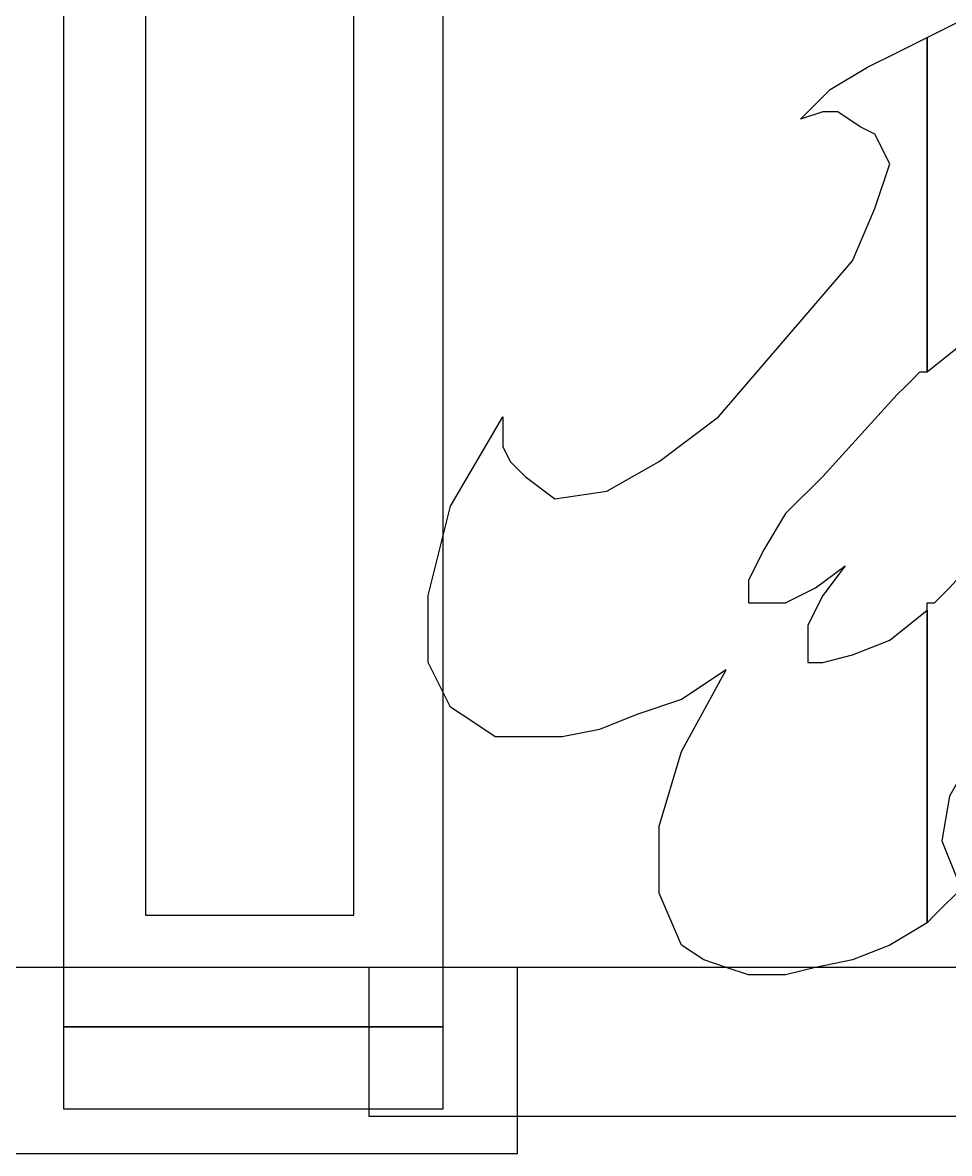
# Model space of a CAD drawing. Header units: centimetres. Extents: x -68 to 49, y -36 to 8.
# Drawn here: x -28.15 to -18.99, y -35.83 to -24.65 of the extents above; entities that cross this region are included whole.
import ezdxf

# ---------------------------------------------------------------- set-up
doc = ezdxf.new("R2010")
doc.units = ezdxf.units.CM
doc.header["$MEASUREMENT"] = 0
doc.layers.add('layer 1', color=7, linetype='Continuous')

msp = doc.modelspace()

# ---------------------------------------------------------------- linework, layer by layer
at = {"layer": 'layer 1', "color": 98}
for points, knots in [([(-27.74533, 3.4612), (-27.74533, 3.4612), (-23.9924, 3.4612), (-23.9924, 3.4612), (-23.9924, 3.4612), (-23.9924, 3.4612), (-23.9924, -34.58325), (-23.9924, -34.58325), (-23.9924, -34.58325), (-23.9924, -34.58325), (-27.74533, -34.58325), (-27.74533, -34.58325), (-27.74533, -34.58325), (-27.74533, -34.58325), (-27.74533, 3.4612), (-27.74533, 3.4612)], [0, 0, 0, 0, 0.25, 0.25, 0.25, 0.25, 0.5, 0.5, 0.5, 0.5, 0.75, 0.75, 0.75, 0.75, 1, 1, 1, 1]), ([(-15.5299, -29.8001), (-15.5299, -29.8001), (-14.9412, -28.99064), (-14.9412, -28.99064), (-14.9412, -28.99064), (-14.9412, -28.99064), (-14.64686, -28.1076), (-14.64686, -28.1076), (-14.64686, -28.1076), (-14.64686, -28.1076), (-14.64686, -27.44532), (-14.64686, -27.44532), (-14.64686, -27.44532), (-14.64686, -27.44532), (-14.86762, -26.85662), (-14.86762, -26.85662), (-14.86762, -26.85662), (-14.86762, -26.85662), (-14.86762, -26.85662), (-14.86762, -26.85662), (-14.86762, -26.85662), (-14.86762, -26.85662), (-15.08838, -26.70945), (-15.08838, -26.70945), (-15.08838, -26.70945), (-15.08838, -26.70945), (-15.38273, -26.63586), (-15.38273, -26.63586), (-15.38273, -26.63586), (-15.38273, -26.63586), (-15.67707, -26.63586), (-15.67707, -26.63586), (-15.67707, -26.63586), (-15.67707, -26.63586), (-15.97142, -26.63586), (-15.97142, -26.63586), (-15.97142, -26.63586), (-15.97142, -26.63586), (-16.33936, -26.78303), (-16.33936, -26.78303), (-16.33936, -26.78303), (-16.33936, -26.78303), (-16.70729, -26.85662), (-16.70729, -26.85662), (-16.70729, -26.85662), (-16.70729, -26.85662), (-17.14881, -27.07738), (-17.14881, -27.07738), (-17.14881, -27.07738), (-17.14881, -27.07738), (-17.51675, -27.29814), (-17.51675, -27.29814), (-17.51675, -27.29814), (-17.51675, -27.29814), (-17.07523, -26.48869), (-17.07523, -26.48869), (-17.07523, -26.48869), (-17.07523, -26.48869), (-16.85446, -25.75282), (-16.85446, -25.75282), (-16.85446, -25.75282), (-16.85446, -25.75282), (-16.92805, -25.09053), (-16.92805, -25.09053), (-16.92805, -25.09053), (-16.92805, -25.09053), (-17.2224, -24.57542), (-17.2224, -24.57542), (-17.2224, -24.57542), (-17.2224, -24.57542), (-17.2224, -24.57542), (-17.2224, -24.57542), (-17.2224, -24.57542), (-17.2224, -24.57542), (-17.51675, -24.35466), (-17.51675, -24.35466), (-17.51675, -24.35466), (-17.51675, -24.35466), (-18.03186, -24.35466), (-18.03186, -24.35466), (-18.03186, -24.35466), (-18.03186, -24.35466), (-18.62055, -24.50184), (-18.62055, -24.50184), (-18.62055, -24.50184), (-18.62055, -24.50184), (-19.20925, -24.79619), (-19.20925, -24.79619), (-19.20925, -24.79619), (-19.20925, -24.79619), (-19.20925, -28.1076), (-19.20925, -28.1076), (-19.20925, -28.1076), (-19.20925, -28.1076), (-18.84131, -27.81325), (-18.84131, -27.81325), (-18.84131, -27.81325), (-18.84131, -27.81325), (-18.54696, -27.59249), (-18.54696, -27.59249), (-18.54696, -27.59249), (-18.54696, -27.59249), (-18.3262, -27.5189), (-18.3262, -27.5189), (-18.3262, -27.5189), (-18.3262, -27.5189), (-18.17903, -27.5189), (-18.17903, -27.5189), (-18.17903, -27.5189), (-18.17903, -27.5189), (-18.17903, -27.5189), (-18.17903, -27.5189), (-18.17903, -27.5189), (-18.17903, -27.5189), (-18.10544, -27.66608), (-18.10544, -27.66608), (-18.10544, -27.66608), (-18.10544, -27.66608), (-18.10544, -27.88684), (-18.10544, -27.88684), (-18.10544, -27.88684), (-18.10544, -27.88684), (-18.25262, -28.25477), (-18.25262, -28.25477), (-18.25262, -28.25477), (-18.25262, -28.25477), (-18.47338, -28.54912), (-18.47338, -28.54912), (-18.47338, -28.54912), (-18.47338, -28.54912), (-18.17903, -28.32836), (-18.17903, -28.32836), (-18.17903, -28.32836), (-18.17903, -28.32836), (-17.88468, -28.18118), (-17.88468, -28.18118), (-17.88468, -28.18118), (-17.88468, -28.18118), (-17.66392, -28.1076), (-17.66392, -28.1076), (-17.66392, -28.1076), (-17.66392, -28.1076), (-17.51675, -28.1076), (-17.51675, -28.1076), (-17.51675, -28.1076), (-17.51675, -28.1076), (-17.51675, -28.1076), (-17.51675, -28.1076), (-17.51675, -28.1076), (-17.51675, -28.1076), (-17.59033, -28.32836), (-17.59033, -28.32836), (-17.59033, -28.32836), (-17.59033, -28.32836), (-17.66392, -28.62271), (-17.66392, -28.62271), (-17.66392, -28.62271), (-17.66392, -28.62271), (-17.88468, -29.06423), (-17.88468, -29.06423), (-17.88468, -29.06423), (-17.88468, -29.06423), (-18.25262, -29.43216), (-18.25262, -29.43216), (-18.25262, -29.43216), (-18.25262, -29.43216), (-18.98849, -30.24162), (-18.98849, -30.24162), (-18.98849, -30.24162), (-18.98849, -30.24162), (-19.06207, -30.31521), (-19.06207, -30.31521), (-19.06207, -30.31521), (-19.06207, -30.31521), (-19.13566, -30.38879), (-19.13566, -30.38879), (-19.13566, -30.38879), (-19.13566, -30.38879), (-19.20925, -30.38879), (-19.20925, -30.38879), (-19.20925, -30.38879), (-19.20925, -30.38879), (-19.20925, -30.46238), (-19.20925, -30.46238), (-19.20925, -30.46238), (-19.20925, -30.46238), (-19.20925, -33.55303), (-19.20925, -33.55303), (-19.20925, -33.55303), (-19.20925, -33.55303), (-19.13566, -33.47944), (-19.13566, -33.47944), (-19.13566, -33.47944), (-19.13566, -33.47944), (-19.06207, -33.40586), (-19.06207, -33.40586), (-19.06207, -33.40586), (-19.06207, -33.40586), (-18.9149, -33.25868), (-18.9149, -33.25868), (-18.9149, -33.25868), (-18.9149, -33.25868), (-18.76772, -33.1851), (-18.76772, -33.1851), (-18.76772, -33.1851), (-18.76772, -33.1851), (-18.76772, -33.1851), (-18.76772, -33.1851), (-18.76772, -33.1851), (-18.76772, -33.1851), (-18.84131, -33.1851), (-18.84131, -33.1851), (-18.84131, -33.1851), (-18.84131, -33.1851), (-18.9149, -33.1851), (-18.9149, -33.1851), (-18.9149, -33.1851), (-18.9149, -33.1851), (-18.9149, -33.11151), (-18.9149, -33.11151), (-18.9149, -33.11151), (-18.9149, -33.11151), (-18.9149, -33.11151), (-18.9149, -33.11151), (-18.9149, -33.11151), (-18.9149, -33.11151), (-19.06207, -32.74357), (-19.06207, -32.74357), (-19.06207, -32.74357), (-19.06207, -32.74357), (-18.98849, -32.30205), (-18.98849, -32.30205), (-18.98849, -32.30205), (-18.98849, -32.30205), (-18.69414, -31.78694), (-18.69414, -31.78694), (-18.69414, -31.78694), (-18.69414, -31.78694), (-18.25262, -31.27184), (-18.25262, -31.27184), (-18.25262, -31.27184), (-18.25262, -31.27184), (-17.51675, -30.24162), (-17.51675, -30.24162), (-17.51675, -30.24162), (-17.51675, -30.24162), (-16.92805, -29.8001), (-16.92805, -29.8001), (-16.92805, -29.8001), (-16.92805, -29.8001), (-16.41294, -29.57934), (-16.41294, -29.57934), (-16.41294, -29.57934), (-16.41294, -29.57934), (-15.89783, -29.57934), (-15.89783, -29.57934), (-15.89783, -29.57934), (-15.89783, -29.57934), (-15.5299, -29.72651), (-15.5299, -29.72651), (-15.5299, -29.72651), (-15.5299, -29.72651), (-15.5299, -29.72651), (-15.5299, -29.72651), (-15.5299, -29.72651), (-15.5299, -29.72651), (-15.5299, -29.72651), (-15.5299, -29.72651), (-15.5299, -29.72651), (-15.5299, -29.72651), (-15.5299, -29.72651), (-15.5299, -29.72651), (-15.5299, -29.72651), (-15.5299, -29.72651), (-15.5299, -29.8001), (-15.5299, -29.8001), (-15.5299, -29.8001), (-15.5299, -29.8001), (-15.5299, -29.8001), (-15.5299, -29.8001)], [0, 0, 0, 0, 0.01428571, 0.01428571, 0.01428571, 0.01428571, 0.02857143, 0.02857143, 0.02857143, 0.02857143, 0.04285714, 0.04285714, 0.04285714, 0.04285714, 0.05714286, 0.05714286, 0.05714286, 0.05714286, 0.07142857, 0.07142857, 0.07142857, 0.07142857, 0.08571429, 0.08571429, 0.08571429, 0.08571429, 0.1, 0.1, 0.1, 0.1, 0.11428571, 0.11428571, 0.11428571, 0.11428571, 0.12857143, 0.12857143, 0.12857143, 0.12857143, 0.14285714, 0.14285714, 0.14285714, 0.14285714, 0.15714286, 0.15714286, 0.15714286, 0.15714286, 0.17142857, 0.17142857, 0.17142857, 0.17142857, 0.18571429, 0.18571429, 0.18571429, 0.18571429, 0.2, 0.2, 0.2, 0.2, 0.21428571, 0.21428571, 0.21428571, 0.21428571, 0.22857143, 0.22857143, 0.22857143, 0.22857143, 0.24285714, 0.24285714, 0.24285714, 0.24285714, 0.25714286, 0.25714286, 0.25714286, 0.25714286, 0.27142857, 0.27142857, 0.27142857, 0.27142857, 0.28571429, 0.28571429, 0.28571429, 0.28571429, 0.3, 0.3, 0.3, 0.3, 0.31428571, 0.31428571, 0.31428571, 0.31428571, 0.32857143, 0.32857143, 0.32857143, 0.32857143, 0.34285714, 0.34285714, 0.34285714, 0.34285714, 0.35714286, 0.35714286, 0.35714286, 0.35714286, 0.37142857, 0.37142857, 0.37142857, 0.37142857, 0.38571429, 0.38571429, 0.38571429, 0.38571429, 0.4, 0.4, 0.4, 0.4, 0.41428571, 0.41428571, 0.41428571, 0.41428571, 0.42857143, 0.42857143, 0.42857143, 0.42857143, 0.44285714, 0.44285714, 0.44285714, 0.44285714, 0.45714286, 0.45714286, 0.45714286, 0.45714286, 0.47142857, 0.47142857, 0.47142857, 0.47142857, 0.48571429, 0.48571429, 0.48571429, 0.48571429, 0.5, 0.5, 0.5, 0.5, 0.51428571, 0.51428571, 0.51428571, 0.51428571, 0.52857143, 0.52857143, 0.52857143, 0.52857143, 0.54285714, 0.54285714, 0.54285714, 0.54285714, 0.55714286, 0.55714286, 0.55714286, 0.55714286, 0.57142857, 0.57142857, 0.57142857, 0.57142857, 0.58571429, 0.58571429, 0.58571429, 0.58571429, 0.6, 0.6, 0.6, 0.6, 0.61428571, 0.61428571, 0.61428571, 0.61428571, 0.62857143, 0.62857143, 0.62857143, 0.62857143, 0.64285714, 0.64285714, 0.64285714, 0.64285714, 0.65714286, 0.65714286, 0.65714286, 0.65714286, 0.67142857, 0.67142857, 0.67142857, 0.67142857, 0.68571429, 0.68571429, 0.68571429, 0.68571429, 0.7, 0.7, 0.7, 0.7, 0.71428571, 0.71428571, 0.71428571, 0.71428571, 0.72857143, 0.72857143, 0.72857143, 0.72857143, 0.74285714, 0.74285714, 0.74285714, 0.74285714, 0.75714286, 0.75714286, 0.75714286, 0.75714286, 0.77142857, 0.77142857, 0.77142857, 0.77142857, 0.78571429, 0.78571429, 0.78571429, 0.78571429, 0.8, 0.8, 0.8, 0.8, 0.81428571, 0.81428571, 0.81428571, 0.81428571, 0.82857143, 0.82857143, 0.82857143, 0.82857143, 0.84285714, 0.84285714, 0.84285714, 0.84285714, 0.85714286, 0.85714286, 0.85714286, 0.85714286, 0.87142857, 0.87142857, 0.87142857, 0.87142857, 0.88571429, 0.88571429, 0.88571429, 0.88571429, 0.9, 0.9, 0.9, 0.9, 0.91428571, 0.91428571, 0.91428571, 0.91428571, 0.92857143, 0.92857143, 0.92857143, 0.92857143, 0.94285714, 0.94285714, 0.94285714, 0.94285714, 0.95714286, 0.95714286, 0.95714286, 0.95714286, 0.97142857, 0.97142857, 0.97142857, 0.97142857, 0.98571429, 0.98571429, 0.98571429, 0.98571429, 1, 1, 1, 1]), ([(-19.20925, -24.79619), (-19.20925, -24.79619), (-19.50359, -24.94336), (-19.50359, -24.94336), (-19.50359, -24.94336), (-19.50359, -24.94336), (-19.79794, -25.09053), (-19.79794, -25.09053), (-19.79794, -25.09053), (-19.79794, -25.09053), (-20.16588, -25.31129), (-20.16588, -25.31129), (-20.16588, -25.31129), (-20.16588, -25.31129), (-20.46022, -25.60564), (-20.46022, -25.60564), (-20.46022, -25.60564), (-20.46022, -25.60564), (-20.23946, -25.53205), (-20.23946, -25.53205), (-20.23946, -25.53205), (-20.23946, -25.53205), (-20.09229, -25.53205), (-20.09229, -25.53205), (-20.09229, -25.53205), (-20.09229, -25.53205), (-19.87153, -25.67923), (-19.87153, -25.67923), (-19.87153, -25.67923), (-19.87153, -25.67923), (-19.72436, -25.75282), (-19.72436, -25.75282), (-19.72436, -25.75282), (-19.72436, -25.75282), (-19.72436, -25.75282), (-19.72436, -25.75282), (-19.72436, -25.75282), (-19.72436, -25.75282), (-19.57718, -26.04716), (-19.57718, -26.04716), (-19.57718, -26.04716), (-19.57718, -26.04716), (-19.72436, -26.48869), (-19.72436, -26.48869), (-19.72436, -26.48869), (-19.72436, -26.48869), (-19.94512, -27.00379), (-19.94512, -27.00379), (-19.94512, -27.00379), (-19.94512, -27.00379), (-20.38664, -27.5189), (-20.38664, -27.5189), (-20.38664, -27.5189), (-20.38664, -27.5189), (-21.26968, -28.54912), (-21.26968, -28.54912), (-21.26968, -28.54912), (-21.26968, -28.54912), (-21.85838, -28.99064), (-21.85838, -28.99064), (-21.85838, -28.99064), (-21.85838, -28.99064), (-22.37348, -29.28499), (-22.37348, -29.28499), (-22.37348, -29.28499), (-22.37348, -29.28499), (-22.88859, -29.35858), (-22.88859, -29.35858), (-22.88859, -29.35858), (-22.88859, -29.35858), (-23.18294, -29.13781), (-23.18294, -29.13781), (-23.18294, -29.13781), (-23.18294, -29.13781), (-23.18294, -29.13781), (-23.18294, -29.13781), (-23.18294, -29.13781), (-23.18294, -29.13781), (-23.33012, -28.99064), (-23.33012, -28.99064), (-23.33012, -28.99064), (-23.33012, -28.99064), (-23.4037, -28.84347), (-23.4037, -28.84347), (-23.4037, -28.84347), (-23.4037, -28.84347), (-23.4037, -28.69629), (-23.4037, -28.69629), (-23.4037, -28.69629), (-23.4037, -28.69629), (-23.4037, -28.54912), (-23.4037, -28.54912), (-23.4037, -28.54912), (-23.4037, -28.54912), (-23.91881, -29.43216), (-23.91881, -29.43216), (-23.91881, -29.43216), (-23.91881, -29.43216), (-24.13957, -30.31521), (-24.13957, -30.31521), (-24.13957, -30.31521), (-24.13957, -30.31521), (-24.13957, -30.97749), (-24.13957, -30.97749), (-24.13957, -30.97749), (-24.13957, -30.97749), (-23.91881, -31.41901), (-23.91881, -31.41901), (-23.91881, -31.41901), (-23.91881, -31.41901), (-23.91881, -31.41901), (-23.91881, -31.41901), (-23.91881, -31.41901), (-23.91881, -31.41901), (-23.69805, -31.56618), (-23.69805, -31.56618), (-23.69805, -31.56618), (-23.69805, -31.56618), (-23.47729, -31.71336), (-23.47729, -31.71336), (-23.47729, -31.71336), (-23.47729, -31.71336), (-23.10935, -31.71336), (-23.10935, -31.71336), (-23.10935, -31.71336), (-23.10935, -31.71336), (-22.81501, -31.71336), (-22.81501, -31.71336), (-22.81501, -31.71336), (-22.81501, -31.71336), (-22.44707, -31.63977), (-22.44707, -31.63977), (-22.44707, -31.63977), (-22.44707, -31.63977), (-22.07914, -31.4926), (-22.07914, -31.4926), (-22.07914, -31.4926), (-22.07914, -31.4926), (-21.63762, -31.34542), (-21.63762, -31.34542), (-21.63762, -31.34542), (-21.63762, -31.34542), (-21.19609, -31.05108), (-21.19609, -31.05108), (-21.19609, -31.05108), (-21.19609, -31.05108), (-21.63762, -31.86053), (-21.63762, -31.86053), (-21.63762, -31.86053), (-21.63762, -31.86053), (-21.85838, -32.5964), (-21.85838, -32.5964), (-21.85838, -32.5964), (-21.85838, -32.5964), (-21.85838, -33.25868), (-21.85838, -33.25868), (-21.85838, -33.25868), (-21.85838, -33.25868), (-21.63762, -33.77379), (-21.63762, -33.77379), (-21.63762, -33.77379), (-21.63762, -33.77379), (-21.63762, -33.77379), (-21.63762, -33.77379), (-21.63762, -33.77379), (-21.63762, -33.77379), (-21.41685, -33.92097), (-21.41685, -33.92097), (-21.41685, -33.92097), (-21.41685, -33.92097), (-21.19609, -33.99455), (-21.19609, -33.99455), (-21.19609, -33.99455), (-21.19609, -33.99455), (-20.97533, -34.06814), (-20.97533, -34.06814), (-20.97533, -34.06814), (-20.97533, -34.06814), (-20.6074, -34.06814), (-20.6074, -34.06814), (-20.6074, -34.06814), (-20.6074, -34.06814), (-20.31305, -33.99455), (-20.31305, -33.99455), (-20.31305, -33.99455), (-20.31305, -33.99455), (-19.94512, -33.92097), (-19.94512, -33.92097), (-19.94512, -33.92097), (-19.94512, -33.92097), (-19.57718, -33.77379), (-19.57718, -33.77379), (-19.57718, -33.77379), (-19.57718, -33.77379), (-19.20925, -33.55303), (-19.20925, -33.55303), (-19.20925, -33.55303), (-19.20925, -33.55303), (-19.20925, -30.46238), (-19.20925, -30.46238), (-19.20925, -30.46238), (-19.20925, -30.46238), (-19.57718, -30.75673), (-19.57718, -30.75673), (-19.57718, -30.75673), (-19.57718, -30.75673), (-19.94512, -30.9039), (-19.94512, -30.9039), (-19.94512, -30.9039), (-19.94512, -30.9039), (-20.23946, -30.97749), (-20.23946, -30.97749), (-20.23946, -30.97749), (-20.23946, -30.97749), (-20.38664, -30.97749), (-20.38664, -30.97749), (-20.38664, -30.97749), (-20.38664, -30.97749), (-20.38664, -30.97749), (-20.38664, -30.97749), (-20.38664, -30.97749), (-20.38664, -30.97749), (-20.38664, -30.83031), (-20.38664, -30.83031), (-20.38664, -30.83031), (-20.38664, -30.83031), (-20.38664, -30.60955), (-20.38664, -30.60955), (-20.38664, -30.60955), (-20.38664, -30.60955), (-20.23946, -30.31521), (-20.23946, -30.31521), (-20.23946, -30.31521), (-20.23946, -30.31521), (-20.0187, -30.02086), (-20.0187, -30.02086), (-20.0187, -30.02086), (-20.0187, -30.02086), (-20.31305, -30.24162), (-20.31305, -30.24162), (-20.31305, -30.24162), (-20.31305, -30.24162), (-20.6074, -30.38879), (-20.6074, -30.38879), (-20.6074, -30.38879), (-20.6074, -30.38879), (-20.82816, -30.38879), (-20.82816, -30.38879), (-20.82816, -30.38879), (-20.82816, -30.38879), (-20.97533, -30.38879), (-20.97533, -30.38879), (-20.97533, -30.38879), (-20.97533, -30.38879), (-20.97533, -30.38879), (-20.97533, -30.38879), (-20.97533, -30.38879), (-20.97533, -30.38879), (-20.97533, -30.16803), (-20.97533, -30.16803), (-20.97533, -30.16803), (-20.97533, -30.16803), (-20.82816, -29.87368), (-20.82816, -29.87368), (-20.82816, -29.87368), (-20.82816, -29.87368), (-20.6074, -29.50575), (-20.6074, -29.50575), (-20.6074, -29.50575), (-20.6074, -29.50575), (-20.23946, -29.13781), (-20.23946, -29.13781), (-20.23946, -29.13781), (-20.23946, -29.13781), (-19.50359, -28.32836), (-19.50359, -28.32836), (-19.50359, -28.32836), (-19.50359, -28.32836), (-19.43001, -28.25477), (-19.43001, -28.25477), (-19.43001, -28.25477), (-19.43001, -28.25477), (-19.35642, -28.18118), (-19.35642, -28.18118), (-19.35642, -28.18118), (-19.35642, -28.18118), (-19.28283, -28.1076), (-19.28283, -28.1076), (-19.28283, -28.1076), (-19.28283, -28.1076), (-19.20925, -28.1076), (-19.20925, -28.1076), (-19.20925, -28.1076), (-19.20925, -28.1076), (-19.20925, -24.79619), (-19.20925, -24.79619)], [0, 0, 0, 0, 0.01351351, 0.01351351, 0.01351351, 0.01351351, 0.02702703, 0.02702703, 0.02702703, 0.02702703, 0.04054054, 0.04054054, 0.04054054, 0.04054054, 0.05405405, 0.05405405, 0.05405405, 0.05405405, 0.06756757, 0.06756757, 0.06756757, 0.06756757, 0.08108108, 0.08108108, 0.08108108, 0.08108108, 0.09459459, 0.09459459, 0.09459459, 0.09459459, 0.10810811, 0.10810811, 0.10810811, 0.10810811, 0.12162162, 0.12162162, 0.12162162, 0.12162162, 0.13513514, 0.13513514, 0.13513514, 0.13513514, 0.14864865, 0.14864865, 0.14864865, 0.14864865, 0.16216216, 0.16216216, 0.16216216, 0.16216216, 0.17567568, 0.17567568, 0.17567568, 0.17567568, 0.18918919, 0.18918919, 0.18918919, 0.18918919, 0.2027027, 0.2027027, 0.2027027, 0.2027027, 0.21621622, 0.21621622, 0.21621622, 0.21621622, 0.22972973, 0.22972973, 0.22972973, 0.22972973, 0.24324324, 0.24324324, 0.24324324, 0.24324324, 0.25675676, 0.25675676, 0.25675676, 0.25675676, 0.27027027, 0.27027027, 0.27027027, 0.27027027, 0.28378378, 0.28378378, 0.28378378, 0.28378378, 0.2972973, 0.2972973, 0.2972973, 0.2972973, 0.31081081, 0.31081081, 0.31081081, 0.31081081, 0.32432432, 0.32432432, 0.32432432, 0.32432432, 0.33783784, 0.33783784, 0.33783784, 0.33783784, 0.35135135, 0.35135135, 0.35135135, 0.35135135, 0.36486486, 0.36486486, 0.36486486, 0.36486486, 0.37837838, 0.37837838, 0.37837838, 0.37837838, 0.39189189, 0.39189189, 0.39189189, 0.39189189, 0.40540541, 0.40540541, 0.40540541, 0.40540541, 0.41891892, 0.41891892, 0.41891892, 0.41891892, 0.43243243, 0.43243243, 0.43243243, 0.43243243, 0.44594595, 0.44594595, 0.44594595, 0.44594595, 0.45945946, 0.45945946, 0.45945946, 0.45945946, 0.47297297, 0.47297297, 0.47297297, 0.47297297, 0.48648649, 0.48648649, 0.48648649, 0.48648649, 0.5, 0.5, 0.5, 0.5, 0.51351351, 0.51351351, 0.51351351, 0.51351351, 0.52702703, 0.52702703, 0.52702703, 0.52702703, 0.54054054, 0.54054054, 0.54054054, 0.54054054, 0.55405405, 0.55405405, 0.55405405, 0.55405405, 0.56756757, 0.56756757, 0.56756757, 0.56756757, 0.58108108, 0.58108108, 0.58108108, 0.58108108, 0.59459459, 0.59459459, 0.59459459, 0.59459459, 0.60810811, 0.60810811, 0.60810811, 0.60810811, 0.62162162, 0.62162162, 0.62162162, 0.62162162, 0.63513514, 0.63513514, 0.63513514, 0.63513514, 0.64864865, 0.64864865, 0.64864865, 0.64864865, 0.66216216, 0.66216216, 0.66216216, 0.66216216, 0.67567568, 0.67567568, 0.67567568, 0.67567568, 0.68918919, 0.68918919, 0.68918919, 0.68918919, 0.7027027, 0.7027027, 0.7027027, 0.7027027, 0.71621622, 0.71621622, 0.71621622, 0.71621622, 0.72972973, 0.72972973, 0.72972973, 0.72972973, 0.74324324, 0.74324324, 0.74324324, 0.74324324, 0.75675676, 0.75675676, 0.75675676, 0.75675676, 0.77027027, 0.77027027, 0.77027027, 0.77027027, 0.78378378, 0.78378378, 0.78378378, 0.78378378, 0.7972973, 0.7972973, 0.7972973, 0.7972973, 0.81081081, 0.81081081, 0.81081081, 0.81081081, 0.82432432, 0.82432432, 0.82432432, 0.82432432, 0.83783784, 0.83783784, 0.83783784, 0.83783784, 0.85135135, 0.85135135, 0.85135135, 0.85135135, 0.86486486, 0.86486486, 0.86486486, 0.86486486, 0.87837838, 0.87837838, 0.87837838, 0.87837838, 0.89189189, 0.89189189, 0.89189189, 0.89189189, 0.90540541, 0.90540541, 0.90540541, 0.90540541, 0.91891892, 0.91891892, 0.91891892, 0.91891892, 0.93243243, 0.93243243, 0.93243243, 0.93243243, 0.94594595, 0.94594595, 0.94594595, 0.94594595, 0.95945946, 0.95945946, 0.95945946, 0.95945946, 0.97297297, 0.97297297, 0.97297297, 0.97297297, 0.98648649, 0.98648649, 0.98648649, 0.98648649, 1, 1, 1, 1]), ([(-28.62837, -33.99455), (-28.62837, -33.99455), (-23.25653, -33.99455), (-23.25653, -33.99455), (-23.25653, -33.99455), (-23.25653, -33.99455), (-23.25653, -35.83423), (-23.25653, -35.83423), (-23.25653, -35.83423), (-23.25653, -35.83423), (-28.62837, -35.83423), (-28.62837, -35.83423), (-28.62837, -35.83423), (-28.62837, -35.83423), (-28.62837, -33.99455), (-28.62837, -33.99455)], [0, 0, 0, 0, 0.25, 0.25, 0.25, 0.25, 0.5, 0.5, 0.5, 0.5, 0.75, 0.75, 0.75, 0.75, 1, 1, 1, 1]), ([(-24.72827, -33.99455), (-24.72827, -33.99455), (6.54618, -33.99455), (6.54618, -33.99455), (6.54618, -33.99455), (6.54618, -33.99455), (6.54618, -35.46629), (6.54618, -35.46629), (6.54618, -35.46629), (6.54618, -35.46629), (-24.72827, -35.46629), (-24.72827, -35.46629), (-24.72827, -35.46629), (-24.72827, -35.46629), (-24.72827, -33.99455), (-24.72827, -33.99455)], [0, 0, 0, 0, 0.25, 0.25, 0.25, 0.25, 0.5, 0.5, 0.5, 0.5, 0.75, 0.75, 0.75, 0.75, 1, 1, 1, 1])]:
    msp.add_open_spline(points, degree=3, knots=knots, dxfattribs=at)
at = {"layer": 'layer 1', "color": 105}
for points in [[(-26.93588, 1.84229), (-26.93588, 1.84229), (-24.87544, 1.84229), (-24.87544, 1.84229), (-24.87544, 1.84229), (-24.87544, 1.84229), (-24.87544, -33.47944), (-24.87544, -33.47944), (-24.87544, -33.47944), (-24.87544, -33.47944), (-26.93588, -33.47944), (-26.93588, -33.47944), (-26.93588, -33.47944), (-26.93588, -33.47944), (-26.93588, 1.84229), (-26.93588, 1.84229)], [(-27.74533, -34.58325), (-27.74533, -34.58325), (-23.9924, -34.58325), (-23.9924, -34.58325), (-23.9924, -34.58325), (-23.9924, -34.58325), (-23.9924, -35.3927), (-23.9924, -35.3927), (-23.9924, -35.3927), (-23.9924, -35.3927), (-27.74533, -35.3927), (-27.74533, -35.3927), (-27.74533, -35.3927), (-27.74533, -35.3927), (-27.74533, -34.58325), (-27.74533, -34.58325)]]:
    msp.add_open_spline(points, degree=3, knots=[0, 0, 0, 0, 0.25, 0.25, 0.25, 0.25, 0.5, 0.5, 0.5, 0.5, 0.75, 0.75, 0.75, 0.75, 1, 1, 1, 1], dxfattribs=at)

doc.saveas('drawing.dxf')
